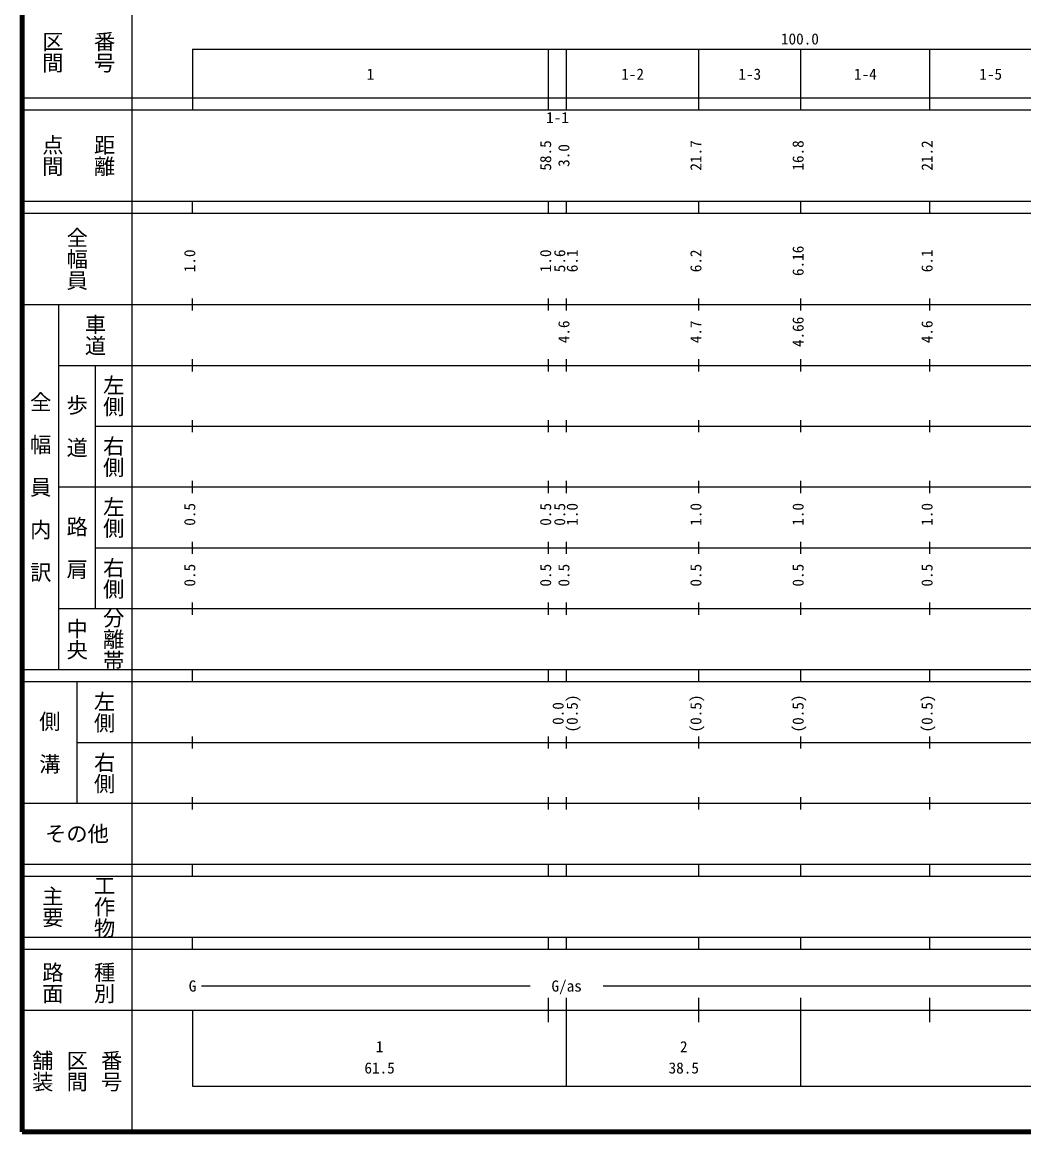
# Model space of a CAD drawing. Units: millimetres on the paper, enlarged 1000 times. Extents: x 40000 to 680000, y 20000 to 380000.
# Drawn here: x 40000 to 204647, y 20000 to 202409 of the extents above; entities that cross this region are included whole.
import ezdxf
from ezdxf.enums import TextEntityAlignment as Align

# ---------------------------------------------------------------- set-up
doc = ezdxf.new("R2010")
doc.units = ezdxf.units.MM
doc.header["$LTSCALE"] = 1000
doc.layers.add('M-TTL', color=2, linetype='Continuous', lineweight=140)
doc.layers.add('M-TTL-BAND', color=7, linetype='Continuous', lineweight=25)
doc.styles.add('@ＭＳ ゴシック', font='')
doc.styles.add('ＭＳ ゴシック', font='')
doc.styles.get('@ＭＳ ゴシック').set_extended_font_data('@MS Gothic')
doc.styles.get('ＭＳ ゴシック').set_extended_font_data('MS Gothic')

msp = doc.modelspace()

# ---------------------------------------------------------------- linework, layer by layer
at = {"layer": 'M-TTL'}
for p, q in [((40000, 380000), (40000, 20000)), ((40000, 20000), (680000, 20000))]:
    msp.add_line(p, q, dxfattribs=at)
at = {"layer": 'M-TTL-BAND'}
for p, q in [((58000, 370000), (58000, 20000)), ((68000, 198000), (579000, 198000)), ((68000, 198000), (68000, 188000)), ((126500, 188000), (126500, 198000)), ((129500, 188000), (129500, 198000)), ((151200, 188000), (151200, 198000)), ((168000, 188000), (168000, 198000)), ((189200, 188000), (189200, 198000)), ((40000, 190000), (579000, 190000)), ((40000, 188000), (579000, 188000)), ((40000, 173000), (579000, 173000)), ((68000, 171000), (68000, 173000)), ((126500, 171000), (126500, 173000)), ((129500, 171000), (129500, 173000)), ((151200, 171000), (151200, 173000)), ((168000, 171000), (168000, 173000)), ((189200, 171000), (189200, 173000)), ((40000, 171000), (579000, 171000)), ((68000, 155000), (68000, 157000)), ((126500, 155000), (126500, 157000)), ((129500, 155000), (129500, 157000)), ((151200, 155000), (151200, 157000)), ((168000, 155000), (168000, 157000)), ((189200, 155000), (189200, 157000)), ((40000, 156000), (579000, 156000)), ((46000, 96000), (46000, 156000)), ((46000, 146000), (579000, 146000)), ((52000, 146000), (52000, 106000)), ((68000, 145000), (68000, 147000)), ((126500, 145000), (126500, 147000)), ((129500, 145000), (129500, 147000)), ((151200, 145000), (151200, 147000)), ((168000, 145000), (168000, 147000)), ((189200, 145000), (189200, 147000)), ((68000, 135000), (68000, 137000)), ((126500, 135000), (126500, 137000)), ((129500, 135000), (129500, 137000)), ((151200, 135000), (151200, 137000)), ((168000, 135000), (168000, 137000)), ((189200, 135000), (189200, 137000)), ((52000, 136000), (579000, 136000)), ((46000, 126000), (579000, 126000)), ((68000, 125000), (68000, 127000)), ((126500, 125000), (126500, 127000)), ((129500, 125000), (129500, 127000)), ((151200, 125000), (151200, 127000)), ((168000, 125000), (168000, 127000)), ((189200, 125000), (189200, 127000)), ((68000, 115000), (68000, 117000)), ((126500, 115000), (126500, 117000)), ((129500, 115000), (129500, 117000)), ((151200, 115000), (151200, 117000)), ((168000, 115000), (168000, 117000)), ((189200, 115000), (189200, 117000)), ((52000, 116000), (579000, 116000)), ((46000, 106000), (579000, 106000)), ((68000, 105000), (68000, 107000)), ((126500, 105000), (126500, 107000)), ((129500, 105000), (129500, 107000)), ((151200, 105000), (151200, 107000)), ((168000, 105000), (168000, 107000)), ((189200, 105000), (189200, 107000)), ((40000, 96000), (579000, 96000)), ((68000, 94000), (68000, 96000)), ((126500, 94000), (126500, 96000)), ((129500, 94000), (129500, 96000)), ((151200, 94000), (151200, 96000)), ((168000, 94000), (168000, 96000)), ((189200, 94000), (189200, 96000)), ((40000, 94000), (579000, 94000)), ((49000, 94000), (49000, 74000)), ((49000, 84000), (579000, 84000)), ((68000, 83000), (68000, 85000)), ((126500, 83000), (126500, 85000)), ((129500, 83000), (129500, 85000)), ((151200, 83000), (151200, 85000)), ((168000, 83000), (168000, 85000)), ((189200, 83000), (189200, 85000)), ((68000, 73000), (68000, 75000)), ((126500, 73000), (126500, 75000)), ((129500, 73000), (129500, 75000)), ((151200, 73000), (151200, 75000)), ((168000, 73000), (168000, 75000)), ((189200, 73000), (189200, 75000)), ((40000, 74000), (579000, 74000)), ((40000, 64000), (579000, 64000)), ((68000, 62000), (68000, 64000)), ((126500, 62000), (126500, 64000)), ((129500, 62000), (129500, 64000)), ((151200, 62000), (151200, 64000)), ((168000, 62000), (168000, 64000)), ((189200, 62000), (189200, 64000)), ((40000, 62000), (579000, 62000)), ((40000, 52000), (579000, 52000)), ((68000, 50000), (68000, 52000)), ((126500, 50000), (126500, 52000)), ((129500, 50000), (129500, 52000)), ((151200, 50000), (151200, 52000)), ((168000, 50000), (168000, 52000)), ((189200, 50000), (189200, 52000)), ((40000, 50000), (579000, 50000)), ((69500, 44000), (123500, 44000)), ((135500, 44000), (557700, 44000)), ((126500, 38000), (126500, 42000)), ((129500, 27500), (129500, 42000)), ((151200, 38000), (151200, 42000)), ((168000, 27500), (168000, 42000)), ((189200, 38000), (189200, 42000)), ((40000, 40000), (579000, 40000)), ((68000, 40000), (68000, 27500)), ((68000, 27500), (579000, 27500))]:
    msp.add_line(p, q, dxfattribs=at)

# ---------------------------------------------------------------- texts
at = {"layer": 'M-TTL-BAND', "style": '@ＭＳ ゴシック'}
for s, p in [('番号', (53500, 197500)), ('区間', (45000, 197500)), ('点間', (45000, 180500)), ('距離', (53500, 180500)), ('全幅員', (49000, 163500)), ('車道', (52000, 151000)), ('左側', (55000, 141000)), ('全\u3000幅\u3000員\u3000内\u3000訳', (43000, 126000)), ('歩\u3000道', (49000, 136000)), ('右側', (55000, 131000)), ('左側', (55000, 121000)), ('路\u3000肩', (49000, 116000)), ('右側', (55000, 111000)), ('分離帯', (55000, 101000)), ('中央', (49000, 101000)), ('左側', (53500, 89000)), ('側\u3000溝', (44500, 84000)), ('右側', (53500, 79000)), ('主要', (45000, 57000)), ('工作物', (53500, 57000)), ('路面', (45000, 44500)), ('種別', (53500, 44500)), ('舗装', (43333, 30000)), ('区間', (49000, 30000)), ('番号', (54667, 30000))]:
    msp.add_text(s, height=2566, rotation=270, dxfattribs=at).set_placement(p, align=Align.MIDDLE_CENTER)
at = {"layer": 'M-TTL-BAND', "style": 'ＭＳ ゴシック'}
for s, p in [('100.0', (167844, 198195)), ('1', (97250, 192405)), ('1-2', (140350, 192405)), ('1-3', (159600, 192405)), ('1-4', (178600, 192405)), ('1-5', (199200, 192405)), ('1-1', (128000, 185263)), ('G', (68000, 42500)), ('G/as', (129500, 42500)), ('1', (98750, 32523)), ('2', (148750, 32523)), ('61.5', (98750, 29033)), ('38.5', (148750, 29033))]:
    msp.add_text(s, height=1833, dxfattribs=at).set_placement(p, align=Align.BOTTOM_CENTER)
for s, p in [('58.5', (127500, 180500)), ('21.7', (152200, 180500)), ('16.8', (169000, 180500)), ('21.2', (190200, 180500)), ('3.0', (130500, 180500)), ('1.0', (69000, 163174)), ('1.0', (127500, 163174)), ('5.6', (129814, 163174)), ('6.1', (131870, 163174)), ('6.2', (152200, 163174)), ('6.16', (169000, 163174)), ('6.1', (190200, 163174)), ('4.6', (130500, 151500)), ('4.7', (152200, 151500)), ('4.66', (169000, 151500)), ('4.6', (190200, 151500)), ('0.5', (69000, 121500)), ('0.5', (127500, 121500)), ('0.5', (129814, 121500)), ('1.0', (131870, 121500)), ('1.0', (152200, 121500)), ('1.0', (169000, 121500)), ('1.0', (190200, 121500)), ('0.5', (69000, 111500)), ('0.5', (127500, 111500)), ('0.5', (130500, 111500)), ('0.5', (152200, 111500)), ('0.5', (169000, 111500)), ('0.5', (190200, 111500)), ('(0.5)', (131870, 88764)), ('(0.5)', (152200, 88764)), ('(0.5)', (169000, 88764)), ('(0.5)', (190200, 88764)), ('0.0', (129548, 88764))]:
    msp.add_text(s, height=1833, rotation=90, dxfattribs=at).set_placement(p, align=Align.BOTTOM_CENTER)
msp.add_text('その他', height=2566, dxfattribs=at).set_placement((49000, 69000), align=Align.MIDDLE_CENTER)

doc.saveas('drawing.dxf')
